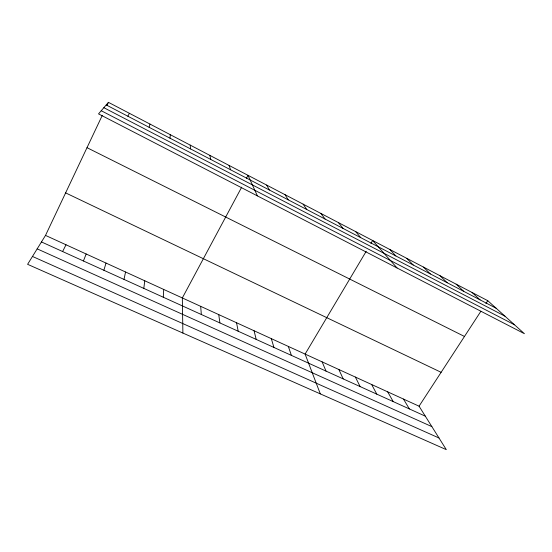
<?xml version="1.0" encoding="UTF-8"?>
<svg xmlns="http://www.w3.org/2000/svg" width="552" height="552" viewBox="0 0 552 552"><rect width="100%" height="100%" fill="white"/><g stroke="black" fill="none" stroke-linecap="round" stroke-linejoin="round"><path stroke-width="0.83" d="M163.288 297.238L163.702 289.441M170.03 138.214L170.264 134.674M143.803 288.392L144.776 280.789M124.007 279.402L125.552 271.998M149.13 127.319L150.006 124.083M103.879 270.266L106.018 263.062M83.414 260.979L86.174 253.989M45.512 235.4L419.058 406.189L446.306 449.652L27.6 264.318L45.512 235.4L102.306 115.327M107.005 105.404L108.447 102.348L487.775 300.702L524.4 333.698L98.525 113.885L108.447 102.348M62.617 251.539L66.005 244.771M127.857 116.23L129.403 113.305M241.693 187.156L182.332 297.956L182.891 333.056M246.44 178.289L248.02 175.336L257.391 195.884M366.204 251.305L305.104 354.087L320.319 393.887M370.916 243.377L372.634 240.493L397.081 267.982M419.058 406.189L480.861 311.314M485.926 303.531L487.775 300.702M32.478 256.445L438.992 437.991M37.177 248.855L431.864 426.627M41.462 241.935L425.316 416.167M65.619 192.883L441.124 372.317M87.009 147.674L464.473 336.465M101.237 110.731L514.54 324.817M106.219 104.942L496.151 308.251M103.845 107.695L504.949 316.172M472.063 292.484L480.081 299.867M456.124 284.149L463.763 291.359M439.937 275.683L447.189 282.721M423.501 267.092L430.353 273.944M406.803 258.364L413.241 265.022M389.85 249.497L395.86 255.955M355.654 231.612L360.773 237.664M338.417 222.601L343.075 228.438M320.905 213.445L325.087 219.061M303.117 204.143L306.808 209.525M285.046 194.69L288.227 199.845M403.484 399.075L409.377 408.935M387.683 391.851L393.21 401.594M266.685 185.092L269.341 189.998M371.655 384.516L376.795 394.149M355.384 377.078L360.125 386.579M338.873 369.529L343.206 378.9M322.113 361.87L326.025 371.103M229.059 165.421L230.619 169.802M288.344 346.428L291.387 355.378M271.329 338.645L273.923 347.456M254.065 330.751L256.197 339.404M209.788 155.34L210.767 159.452M236.539 322.741L238.195 331.234M218.744 314.605L219.91 322.934M190.192 145.093L190.571 148.923M200.68 306.346L201.335 314.502"/></g></svg>
